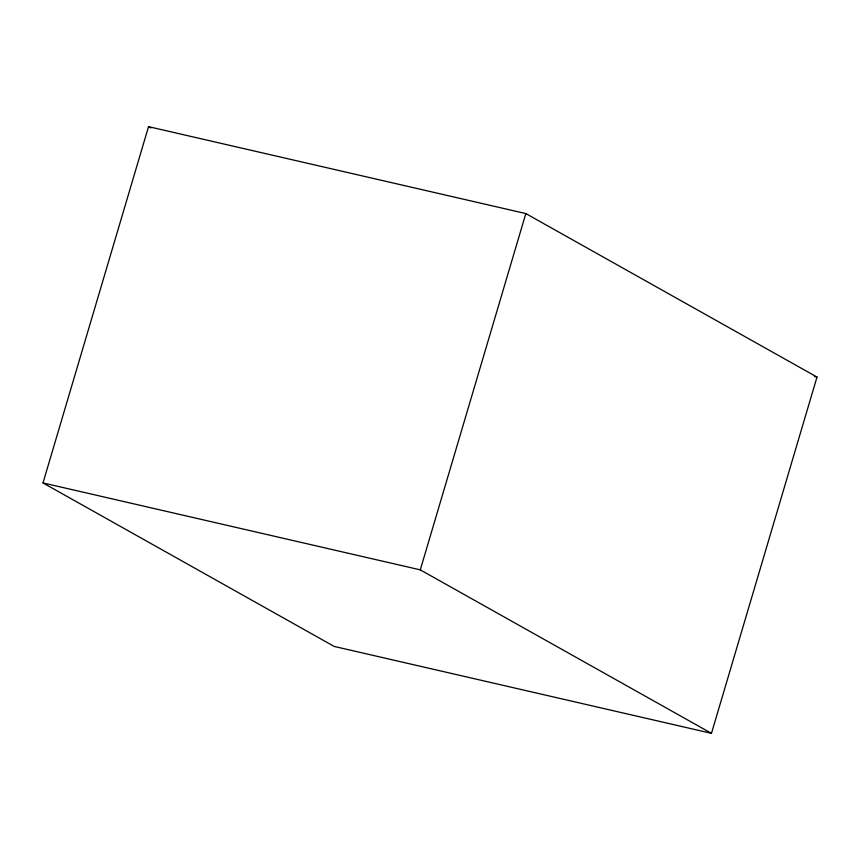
<?xml version="1.0" encoding="UTF-8"?>
<svg xmlns="http://www.w3.org/2000/svg" width="860" height="860" viewBox="0 0 860 860"><rect width="100%" height="100%" fill="white"/><g stroke="black" fill="none" stroke-linecap="round" stroke-linejoin="round"><path stroke-width="1.29" d="M43 482.933L148.533 126.656L525.825 213.57L817 377.067L711.467 733.343L334.175 646.43L43 482.933L420.293 569.857L711.467 733.343M420.293 569.857L525.825 213.57M814.388 376.465L817 377.067M148.533 126.656L150.876 127.968"/></g></svg>
